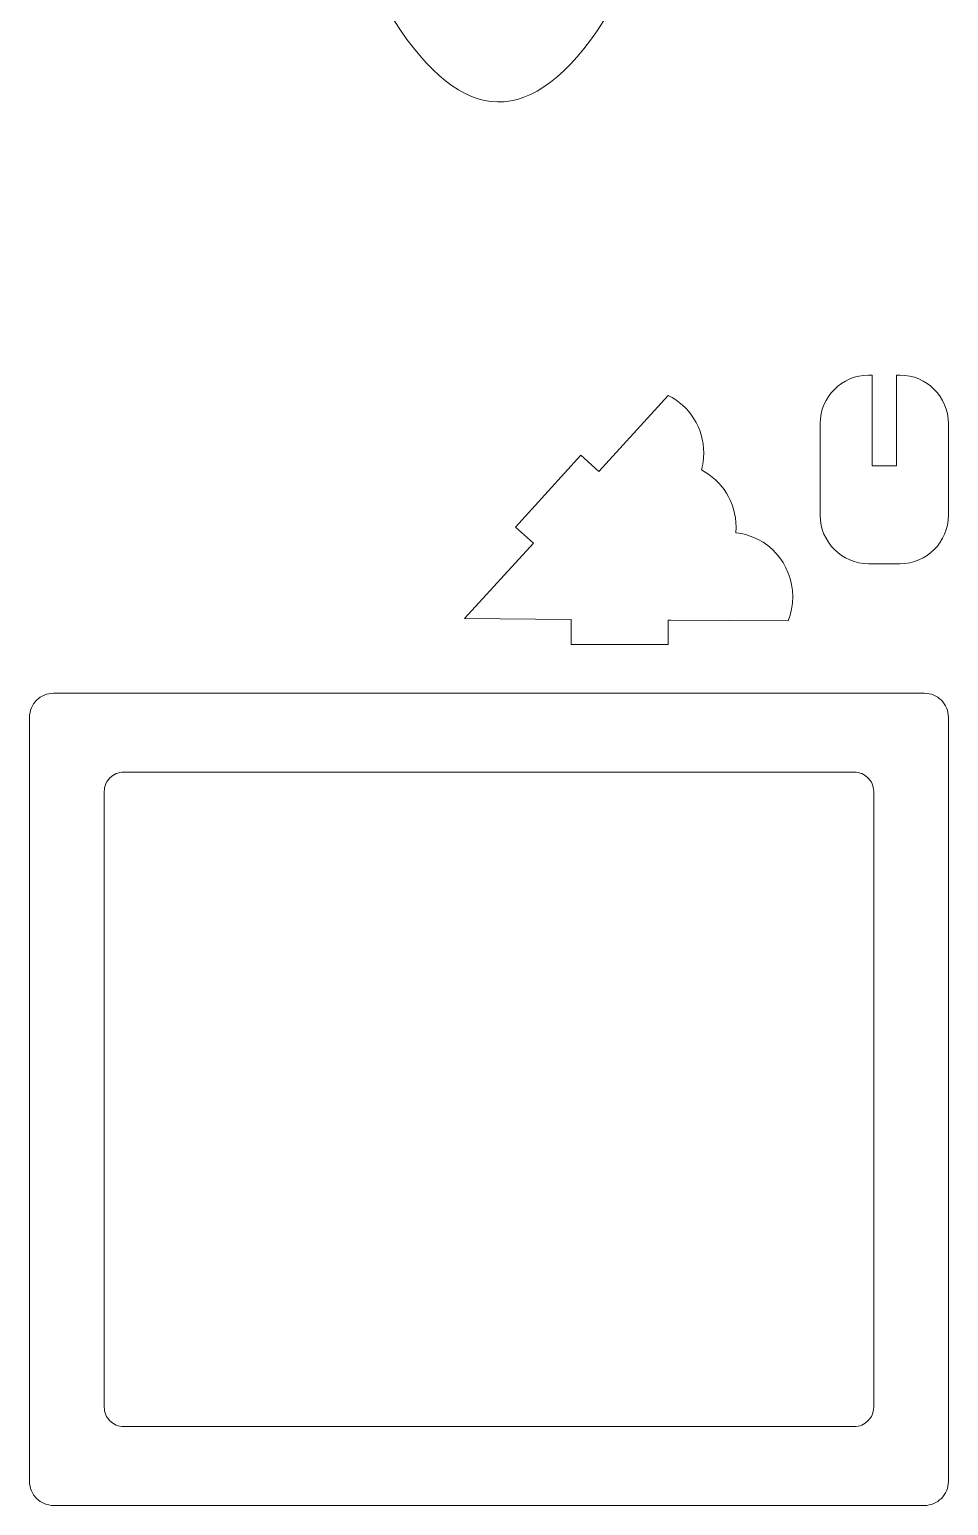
# Model space of a CAD drawing. Header units: millimetres. Extents: x -580 to 580, y -723 to 723.
# Drawn here: x -580.1 to -475.4, y 417.4 to 585.8 of the extents above; entities that cross this region are included whole.
import ezdxf

# ---------------------------------------------------------------- set-up
doc = ezdxf.new("R2010")
doc.units = ezdxf.units.MM
doc.header["$MEASUREMENT"] = 0
doc.layers.add('Camada 1', color=7, linetype='Continuous')

msp = doc.modelspace()

# ---------------------------------------------------------------- linework, layer by layer
at = {"layer": 'Camada 1', "color": 250, "lineweight": 9}
for points, knots in [([(-547.2258, 586.7767), (-547.2258, 586.7767), (-547.2258, 692.1371), (-547.2258, 692.1371), (-547.2258, 692.1371), (-547.2258, 692.1371), (-505.2765, 692.1371), (-505.2765, 692.1371), (-505.2765, 692.1371), (-505.2765, 692.1371), (-505.2765, 586.7767), (-505.2765, 586.7767), (-505.2765, 586.7767), (-505.2765, 586.7767), (-514.666, 586.7767), (-514.666, 586.7767), (-514.666, 586.7767), (-514.666, 586.7767), (-515.432, 585.633), (-515.432, 585.633), (-515.432, 585.633), (-515.432, 585.633), (-516.1967, 584.5659), (-516.1967, 584.5659), (-516.1967, 584.5659), (-516.1967, 584.5659), (-516.9602, 583.5749), (-516.9602, 583.5749), (-516.9602, 583.5749), (-516.9602, 583.5749), (-517.7224, 582.6601), (-517.7224, 582.6601), (-517.7224, 582.6601), (-517.7224, 582.6601), (-518.4832, 581.8209), (-518.4832, 581.8209), (-518.4832, 581.8209), (-518.4832, 581.8209), (-519.2429, 581.0572), (-519.2429, 581.0572), (-519.2429, 581.0572), (-519.2429, 581.0572), (-520.0014, 580.3687), (-520.0014, 580.3687), (-520.0014, 580.3687), (-520.0014, 580.3687), (-520.7584, 579.7551), (-520.7584, 579.7551), (-520.7584, 579.7551), (-520.7584, 579.7551), (-521.5144, 579.216), (-521.5144, 579.216), (-521.5144, 579.216), (-521.5144, 579.216), (-522.2691, 578.7513), (-522.2691, 578.7513), (-522.2691, 578.7513), (-522.2691, 578.7513), (-523.0224, 578.3608), (-523.0224, 578.3608), (-523.0224, 578.3608), (-523.0224, 578.3608), (-523.7747, 578.044), (-523.7747, 578.044), (-523.7747, 578.044), (-523.7747, 578.044), (-524.5256, 577.8006), (-524.5256, 577.8006), (-524.5256, 577.8006), (-524.5256, 577.8006), (-525.2754, 577.6305), (-525.2754, 577.6305), (-525.2754, 577.6305), (-525.2754, 577.6305), (-526.0238, 577.5334), (-526.0238, 577.5334), (-526.0238, 577.5334), (-526.0238, 577.5334), (-526.7711, 577.509), (-526.7711, 577.509), (-526.7711, 577.509), (-526.7711, 577.509), (-527.5172, 577.5569), (-527.5172, 577.5569), (-527.5172, 577.5569), (-527.5172, 577.5569), (-528.2621, 577.677), (-528.2621, 577.677), (-528.2621, 577.677), (-528.2621, 577.677), (-529.0058, 577.869), (-529.0058, 577.869), (-529.0058, 577.869), (-529.0058, 577.869), (-529.7483, 578.1325), (-529.7483, 578.1325), (-529.7483, 578.1325), (-529.7483, 578.1325), (-530.4896, 578.4673), (-530.4896, 578.4673), (-530.4896, 578.4673), (-530.4896, 578.4673), (-531.2297, 578.8731), (-531.2297, 578.8731), (-531.2297, 578.8731), (-531.2297, 578.8731), (-531.9687, 579.3497), (-531.9687, 579.3497), (-531.9687, 579.3497), (-531.9687, 579.3497), (-532.7065, 579.8968), (-532.7065, 579.8968), (-532.7065, 579.8968), (-532.7065, 579.8968), (-533.4431, 580.514), (-533.4431, 580.514), (-533.4431, 580.514), (-533.4431, 580.514), (-534.1785, 581.2012), (-534.1785, 581.2012), (-534.1785, 581.2012), (-534.1785, 581.2012), (-534.9128, 581.9579), (-534.9128, 581.9579), (-534.9128, 581.9579), (-534.9128, 581.9579), (-535.6459, 582.7841), (-535.6459, 582.7841), (-535.6459, 582.7841), (-535.6459, 582.7841), (-536.3779, 583.6793), (-536.3779, 583.6793), (-536.3779, 583.6793), (-536.3779, 583.6793), (-537.1087, 584.6433), (-537.1087, 584.6433), (-537.1087, 584.6433), (-537.1087, 584.6433), (-537.8384, 585.6759), (-537.8384, 585.6759), (-537.8384, 585.6759), (-537.8384, 585.6759), (-538.5669, 586.7767), (-538.5669, 586.7767), (-538.5669, 586.7767), (-538.5669, 586.7767), (-547.2258, 586.7767), (-547.2258, 586.7767), (-547.2258, 586.7767), (-547.2258, 586.7767), (-547.2258, 586.7767), (-547.2258, 586.7767)], [0, 0, 0, 0, 0.02564103, 0.02564103, 0.02564103, 0.02564103, 0.05128205, 0.05128205, 0.05128205, 0.05128205, 0.07692308, 0.07692308, 0.07692308, 0.07692308, 0.1025641, 0.1025641, 0.1025641, 0.1025641, 0.12820513, 0.12820513, 0.12820513, 0.12820513, 0.15384615, 0.15384615, 0.15384615, 0.15384615, 0.17948718, 0.17948718, 0.17948718, 0.17948718, 0.20512821, 0.20512821, 0.20512821, 0.20512821, 0.23076923, 0.23076923, 0.23076923, 0.23076923, 0.25641026, 0.25641026, 0.25641026, 0.25641026, 0.28205128, 0.28205128, 0.28205128, 0.28205128, 0.30769231, 0.30769231, 0.30769231, 0.30769231, 0.33333333, 0.33333333, 0.33333333, 0.33333333, 0.35897436, 0.35897436, 0.35897436, 0.35897436, 0.38461538, 0.38461538, 0.38461538, 0.38461538, 0.41025641, 0.41025641, 0.41025641, 0.41025641, 0.43589744, 0.43589744, 0.43589744, 0.43589744, 0.46153846, 0.46153846, 0.46153846, 0.46153846, 0.48717949, 0.48717949, 0.48717949, 0.48717949, 0.51282051, 0.51282051, 0.51282051, 0.51282051, 0.53846154, 0.53846154, 0.53846154, 0.53846154, 0.56410256, 0.56410256, 0.56410256, 0.56410256, 0.58974359, 0.58974359, 0.58974359, 0.58974359, 0.61538462, 0.61538462, 0.61538462, 0.61538462, 0.64102564, 0.64102564, 0.64102564, 0.64102564, 0.66666667, 0.66666667, 0.66666667, 0.66666667, 0.69230769, 0.69230769, 0.69230769, 0.69230769, 0.71794872, 0.71794872, 0.71794872, 0.71794872, 0.74358974, 0.74358974, 0.74358974, 0.74358974, 0.76923077, 0.76923077, 0.76923077, 0.76923077, 0.79487179, 0.79487179, 0.79487179, 0.79487179, 0.82051282, 0.82051282, 0.82051282, 0.82051282, 0.84615385, 0.84615385, 0.84615385, 0.84615385, 0.87179487, 0.87179487, 0.87179487, 0.87179487, 0.8974359, 0.8974359, 0.8974359, 0.8974359, 0.92307692, 0.92307692, 0.92307692, 0.92307692, 0.94871795, 0.94871795, 0.94871795, 0.94871795, 1, 1, 1, 1]), ([(-480.8996, 546.3525), (-480.8996, 546.3525), (-481.3028, 546.3525), (-481.3028, 546.3525), (-481.3028, 546.3525), (-481.3028, 546.3525), (-481.3028, 536.0156), (-481.3028, 536.0156), (-481.3028, 536.0156), (-481.3028, 536.0156), (-484.0681, 536.0156), (-484.0681, 536.0156), (-484.0681, 536.0156), (-484.0681, 536.0156), (-484.0681, 546.3525), (-484.0681, 546.3525), (-484.0681, 546.3525), (-484.0681, 546.3525), (-484.4719, 546.3525), (-484.4719, 546.3525), (-484.4719, 546.3525), (-484.4719, 546.3525), (-485.0352, 546.3238), (-485.0352, 546.3238), (-485.0352, 546.3238), (-485.0352, 546.3238), (-485.5829, 546.2396), (-485.5829, 546.2396), (-485.5829, 546.2396), (-485.5829, 546.2396), (-486.1118, 546.1028), (-486.1118, 546.1028), (-486.1118, 546.1028), (-486.1118, 546.1028), (-486.6193, 545.916), (-486.6193, 545.916), (-486.6193, 545.916), (-486.6193, 545.916), (-487.1025, 545.6824), (-487.1025, 545.6824), (-487.1025, 545.6824), (-487.1025, 545.6824), (-487.5586, 545.4046), (-487.5586, 545.4046), (-487.5586, 545.4046), (-487.5586, 545.4046), (-487.9846, 545.0854), (-487.9846, 545.0854), (-487.9846, 545.0854), (-487.9846, 545.0854), (-488.3779, 544.7278), (-488.3779, 544.7278), (-488.3779, 544.7278), (-488.3779, 544.7278), (-488.7356, 544.3345), (-488.7356, 544.3345), (-488.7356, 544.3345), (-488.7356, 544.3345), (-489.0546, 543.9085), (-489.0546, 543.9085), (-489.0546, 543.9085), (-489.0546, 543.9085), (-489.3325, 543.4525), (-489.3325, 543.4525), (-489.3325, 543.4525), (-489.3325, 543.4525), (-489.5662, 542.9693), (-489.5662, 542.9693), (-489.5662, 542.9693), (-489.5662, 542.9693), (-489.7528, 542.4617), (-489.7528, 542.4617), (-489.7528, 542.4617), (-489.7528, 542.4617), (-489.8897, 541.9328), (-489.8897, 541.9328), (-489.8897, 541.9328), (-489.8897, 541.9328), (-489.9739, 541.3852), (-489.9739, 541.3852), (-489.9739, 541.3852), (-489.9739, 541.3852), (-490.0026, 540.8218), (-490.0026, 540.8218), (-490.0026, 540.8218), (-490.0026, 540.8218), (-490.0026, 530.3721), (-490.0026, 530.3721), (-490.0026, 530.3721), (-490.0026, 530.3721), (-489.9739, 529.8087), (-489.9739, 529.8087), (-489.9739, 529.8087), (-489.9739, 529.8087), (-489.8897, 529.261), (-489.8897, 529.261), (-489.8897, 529.261), (-489.8897, 529.261), (-489.7528, 528.7321), (-489.7528, 528.7321), (-489.7528, 528.7321), (-489.7528, 528.7321), (-489.5662, 528.2246), (-489.5662, 528.2246), (-489.5662, 528.2246), (-489.5662, 528.2246), (-489.3325, 527.7414), (-489.3325, 527.7414), (-489.3325, 527.7414), (-489.3325, 527.7414), (-489.0546, 527.2853), (-489.0546, 527.2853), (-489.0546, 527.2853), (-489.0546, 527.2853), (-488.7356, 526.8592), (-488.7356, 526.8592), (-488.7356, 526.8592), (-488.7356, 526.8592), (-488.3779, 526.466), (-488.3779, 526.466), (-488.3779, 526.466), (-488.3779, 526.466), (-487.9846, 526.1083), (-487.9846, 526.1083), (-487.9846, 526.1083), (-487.9846, 526.1083), (-487.5586, 525.7892), (-487.5586, 525.7892), (-487.5586, 525.7892), (-487.5586, 525.7892), (-487.1025, 525.5114), (-487.1025, 525.5114), (-487.1025, 525.5114), (-487.1025, 525.5114), (-486.6193, 525.2777), (-486.6193, 525.2777), (-486.6193, 525.2777), (-486.6193, 525.2777), (-486.1118, 525.0911), (-486.1118, 525.0911), (-486.1118, 525.0911), (-486.1118, 525.0911), (-485.5829, 524.9542), (-485.5829, 524.9542), (-485.5829, 524.9542), (-485.5829, 524.9542), (-485.0352, 524.87), (-485.0352, 524.87), (-485.0352, 524.87), (-485.0352, 524.87), (-484.4719, 524.8414), (-484.4719, 524.8414), (-484.4719, 524.8414), (-484.4719, 524.8414), (-480.8996, 524.8414), (-480.8996, 524.8414), (-480.8996, 524.8414), (-480.8996, 524.8414), (-480.3362, 524.87), (-480.3362, 524.87), (-480.3362, 524.87), (-480.3362, 524.87), (-479.7886, 524.9542), (-479.7886, 524.9542), (-479.7886, 524.9542), (-479.7886, 524.9542), (-479.2596, 525.0911), (-479.2596, 525.0911), (-479.2596, 525.0911), (-479.2596, 525.0911), (-478.7521, 525.2777), (-478.7521, 525.2777), (-478.7521, 525.2777), (-478.7521, 525.2777), (-478.269, 525.5114), (-478.269, 525.5114), (-478.269, 525.5114), (-478.269, 525.5114), (-477.8129, 525.7892), (-477.8129, 525.7892), (-477.8129, 525.7892), (-477.8129, 525.7892), (-477.3868, 526.1083), (-477.3868, 526.1083), (-477.3868, 526.1083), (-477.3868, 526.1083), (-476.9935, 526.466), (-476.9935, 526.466), (-476.9935, 526.466), (-476.9935, 526.466), (-476.636, 526.8592), (-476.636, 526.8592), (-476.636, 526.8592), (-476.636, 526.8592), (-476.3168, 527.2853), (-476.3168, 527.2853), (-476.3168, 527.2853), (-476.3168, 527.2853), (-476.039, 527.7414), (-476.039, 527.7414), (-476.039, 527.7414), (-476.039, 527.7414), (-475.8053, 528.2246), (-475.8053, 528.2246), (-475.8053, 528.2246), (-475.8053, 528.2246), (-475.6186, 528.7321), (-475.6186, 528.7321), (-475.6186, 528.7321), (-475.6186, 528.7321), (-475.4818, 529.261), (-475.4818, 529.261), (-475.4818, 529.261), (-475.4818, 529.261), (-475.3976, 529.8087), (-475.3976, 529.8087), (-475.3976, 529.8087), (-475.3976, 529.8087), (-475.3689, 530.3721), (-475.3689, 530.3721), (-475.3689, 530.3721), (-475.3689, 530.3721), (-475.3689, 540.8218), (-475.3689, 540.8218), (-475.3689, 540.8218), (-475.3689, 540.8218), (-475.3976, 541.3852), (-475.3976, 541.3852), (-475.3976, 541.3852), (-475.3976, 541.3852), (-475.4818, 541.9328), (-475.4818, 541.9328), (-475.4818, 541.9328), (-475.4818, 541.9328), (-475.6186, 542.4617), (-475.6186, 542.4617), (-475.6186, 542.4617), (-475.6186, 542.4617), (-475.8053, 542.9693), (-475.8053, 542.9693), (-475.8053, 542.9693), (-475.8053, 542.9693), (-476.039, 543.4525), (-476.039, 543.4525), (-476.039, 543.4525), (-476.039, 543.4525), (-476.3168, 543.9085), (-476.3168, 543.9085), (-476.3168, 543.9085), (-476.3168, 543.9085), (-476.636, 544.3345), (-476.636, 544.3345), (-476.636, 544.3345), (-476.636, 544.3345), (-476.9935, 544.7278), (-476.9935, 544.7278), (-476.9935, 544.7278), (-476.9935, 544.7278), (-477.3868, 545.0854), (-477.3868, 545.0854), (-477.3868, 545.0854), (-477.3868, 545.0854), (-477.8129, 545.4046), (-477.8129, 545.4046), (-477.8129, 545.4046), (-477.8129, 545.4046), (-478.269, 545.6824), (-478.269, 545.6824), (-478.269, 545.6824), (-478.269, 545.6824), (-478.7521, 545.916), (-478.7521, 545.916), (-478.7521, 545.916), (-478.7521, 545.916), (-479.2596, 546.1028), (-479.2596, 546.1028), (-479.2596, 546.1028), (-479.2596, 546.1028), (-479.7886, 546.2396), (-479.7886, 546.2396), (-479.7886, 546.2396), (-479.7886, 546.2396), (-480.3362, 546.3238), (-480.3362, 546.3238), (-480.3362, 546.3238), (-480.3362, 546.3238), (-480.8996, 546.3525), (-480.8996, 546.3525), (-480.8996, 546.3525), (-480.8996, 546.3525), (-480.8996, 546.3525), (-480.8996, 546.3525)], [0, 0, 0, 0, 0.01351351, 0.01351351, 0.01351351, 0.01351351, 0.02702703, 0.02702703, 0.02702703, 0.02702703, 0.04054054, 0.04054054, 0.04054054, 0.04054054, 0.05405405, 0.05405405, 0.05405405, 0.05405405, 0.06756757, 0.06756757, 0.06756757, 0.06756757, 0.08108108, 0.08108108, 0.08108108, 0.08108108, 0.09459459, 0.09459459, 0.09459459, 0.09459459, 0.10810811, 0.10810811, 0.10810811, 0.10810811, 0.12162162, 0.12162162, 0.12162162, 0.12162162, 0.13513514, 0.13513514, 0.13513514, 0.13513514, 0.14864865, 0.14864865, 0.14864865, 0.14864865, 0.16216216, 0.16216216, 0.16216216, 0.16216216, 0.17567568, 0.17567568, 0.17567568, 0.17567568, 0.18918919, 0.18918919, 0.18918919, 0.18918919, 0.2027027, 0.2027027, 0.2027027, 0.2027027, 0.21621622, 0.21621622, 0.21621622, 0.21621622, 0.22972973, 0.22972973, 0.22972973, 0.22972973, 0.24324324, 0.24324324, 0.24324324, 0.24324324, 0.25675676, 0.25675676, 0.25675676, 0.25675676, 0.27027027, 0.27027027, 0.27027027, 0.27027027, 0.28378378, 0.28378378, 0.28378378, 0.28378378, 0.2972973, 0.2972973, 0.2972973, 0.2972973, 0.31081081, 0.31081081, 0.31081081, 0.31081081, 0.32432432, 0.32432432, 0.32432432, 0.32432432, 0.33783784, 0.33783784, 0.33783784, 0.33783784, 0.35135135, 0.35135135, 0.35135135, 0.35135135, 0.36486486, 0.36486486, 0.36486486, 0.36486486, 0.37837838, 0.37837838, 0.37837838, 0.37837838, 0.39189189, 0.39189189, 0.39189189, 0.39189189, 0.40540541, 0.40540541, 0.40540541, 0.40540541, 0.41891892, 0.41891892, 0.41891892, 0.41891892, 0.43243243, 0.43243243, 0.43243243, 0.43243243, 0.44594595, 0.44594595, 0.44594595, 0.44594595, 0.45945946, 0.45945946, 0.45945946, 0.45945946, 0.47297297, 0.47297297, 0.47297297, 0.47297297, 0.48648649, 0.48648649, 0.48648649, 0.48648649, 0.5, 0.5, 0.5, 0.5, 0.51351351, 0.51351351, 0.51351351, 0.51351351, 0.52702703, 0.52702703, 0.52702703, 0.52702703, 0.54054054, 0.54054054, 0.54054054, 0.54054054, 0.55405405, 0.55405405, 0.55405405, 0.55405405, 0.56756757, 0.56756757, 0.56756757, 0.56756757, 0.58108108, 0.58108108, 0.58108108, 0.58108108, 0.59459459, 0.59459459, 0.59459459, 0.59459459, 0.60810811, 0.60810811, 0.60810811, 0.60810811, 0.62162162, 0.62162162, 0.62162162, 0.62162162, 0.63513514, 0.63513514, 0.63513514, 0.63513514, 0.64864865, 0.64864865, 0.64864865, 0.64864865, 0.66216216, 0.66216216, 0.66216216, 0.66216216, 0.67567568, 0.67567568, 0.67567568, 0.67567568, 0.68918919, 0.68918919, 0.68918919, 0.68918919, 0.7027027, 0.7027027, 0.7027027, 0.7027027, 0.71621622, 0.71621622, 0.71621622, 0.71621622, 0.72972973, 0.72972973, 0.72972973, 0.72972973, 0.74324324, 0.74324324, 0.74324324, 0.74324324, 0.75675676, 0.75675676, 0.75675676, 0.75675676, 0.77027027, 0.77027027, 0.77027027, 0.77027027, 0.78378378, 0.78378378, 0.78378378, 0.78378378, 0.7972973, 0.7972973, 0.7972973, 0.7972973, 0.81081081, 0.81081081, 0.81081081, 0.81081081, 0.82432432, 0.82432432, 0.82432432, 0.82432432, 0.83783784, 0.83783784, 0.83783784, 0.83783784, 0.85135135, 0.85135135, 0.85135135, 0.85135135, 0.86486486, 0.86486486, 0.86486486, 0.86486486, 0.87837838, 0.87837838, 0.87837838, 0.87837838, 0.89189189, 0.89189189, 0.89189189, 0.89189189, 0.90540541, 0.90540541, 0.90540541, 0.90540541, 0.91891892, 0.91891892, 0.91891892, 0.91891892, 0.93243243, 0.93243243, 0.93243243, 0.93243243, 0.94594595, 0.94594595, 0.94594595, 0.94594595, 0.95945946, 0.95945946, 0.95945946, 0.95945946, 0.97297297, 0.97297297, 0.97297297, 0.97297297, 1, 1, 1, 1]), ([(-507.3117, 515.6308), (-507.3117, 515.6308), (-518.3731, 515.6308), (-518.3731, 515.6308), (-518.3731, 515.6308), (-518.3731, 515.6308), (-518.3731, 518.5034), (-518.3731, 518.5034), (-518.3731, 518.5034), (-518.3731, 518.5034), (-530.5682, 518.5908), (-530.5682, 518.5908), (-530.5682, 518.5908), (-530.5682, 518.5908), (-522.7037, 527.201), (-522.7037, 527.201), (-522.7037, 527.201), (-522.7037, 527.201), (-524.7185, 529.0306), (-524.7185, 529.0306), (-524.7185, 529.0306), (-524.7185, 529.0306), (-517.2825, 537.2199), (-517.2825, 537.2199), (-517.2825, 537.2199), (-517.2825, 537.2199), (-515.2433, 535.3682), (-515.2433, 535.3682), (-515.2433, 535.3682), (-515.2433, 535.3682), (-507.3272, 544.0359), (-507.3272, 544.0359), (-507.3272, 544.0359), (-507.3272, 544.0359), (-506.8865, 543.7983), (-506.8865, 543.7983), (-506.8865, 543.7983), (-506.8865, 543.7983), (-506.4645, 543.5312), (-506.4645, 543.5312), (-506.4645, 543.5312), (-506.4645, 543.5312), (-506.0628, 543.2359), (-506.0628, 543.2359), (-506.0628, 543.2359), (-506.0628, 543.2359), (-505.6824, 542.9139), (-505.6824, 542.9139), (-505.6824, 542.9139), (-505.6824, 542.9139), (-505.3248, 542.5665), (-505.3248, 542.5665), (-505.3248, 542.5665), (-505.3248, 542.5665), (-504.9913, 542.195), (-504.9913, 542.195), (-504.9913, 542.195), (-504.9913, 542.195), (-504.6832, 541.8008), (-504.6832, 541.8008), (-504.6832, 541.8008), (-504.6832, 541.8008), (-504.402, 541.3853), (-504.402, 541.3853), (-504.402, 541.3853), (-504.402, 541.3853), (-504.1488, 540.9496), (-504.1488, 540.9496), (-504.1488, 540.9496), (-504.1488, 540.9496), (-503.9251, 540.4954), (-503.9251, 540.4954), (-503.9251, 540.4954), (-503.9251, 540.4954), (-503.7322, 540.0238), (-503.7322, 540.0238), (-503.7322, 540.0238), (-503.7322, 540.0238), (-503.5713, 539.5362), (-503.5713, 539.5362), (-503.5713, 539.5362), (-503.5713, 539.5362), (-503.4438, 539.034), (-503.4438, 539.034), (-503.4438, 539.034), (-503.4438, 539.034), (-503.3512, 538.5186), (-503.3512, 538.5186), (-503.3512, 538.5186), (-503.3512, 538.5186), (-503.2946, 537.9912), (-503.2946, 537.9912), (-503.2946, 537.9912), (-503.2946, 537.9912), (-503.2754, 537.4533), (-503.2754, 537.4533), (-503.2754, 537.4533), (-503.2754, 537.4533), (-503.2915, 536.9604), (-503.2915, 536.9604), (-503.2915, 536.9604), (-503.2915, 536.9604), (-503.3389, 536.4765), (-503.3389, 536.4765), (-503.3389, 536.4765), (-503.3389, 536.4765), (-503.4168, 536.0023), (-503.4168, 536.0023), (-503.4168, 536.0023), (-503.4168, 536.0023), (-503.5243, 535.5391), (-503.5243, 535.5391), (-503.5243, 535.5391), (-503.5243, 535.5391), (-503.0958, 535.2977), (-503.0958, 535.2977), (-503.0958, 535.2977), (-503.0958, 535.2977), (-502.6857, 535.0281), (-502.6857, 535.0281), (-502.6857, 535.0281), (-502.6857, 535.0281), (-502.2954, 534.7317), (-502.2954, 534.7317), (-502.2954, 534.7317), (-502.2954, 534.7317), (-501.926, 534.4097), (-501.926, 534.4097), (-501.926, 534.4097), (-501.926, 534.4097), (-501.5791, 534.0633), (-501.5791, 534.0633), (-501.5791, 534.0633), (-501.5791, 534.0633), (-501.2556, 533.6941), (-501.2556, 533.6941), (-501.2556, 533.6941), (-501.2556, 533.6941), (-500.9569, 533.303), (-500.9569, 533.303), (-500.9569, 533.303), (-500.9569, 533.303), (-500.6845, 532.8915), (-500.6845, 532.8915), (-500.6845, 532.8915), (-500.6845, 532.8915), (-500.4392, 532.4608), (-500.4392, 532.4608), (-500.4392, 532.4608), (-500.4392, 532.4608), (-500.2226, 532.0122), (-500.2226, 532.0122), (-500.2226, 532.0122), (-500.2226, 532.0122), (-500.0358, 531.5471), (-500.0358, 531.5471), (-500.0358, 531.5471), (-500.0358, 531.5471), (-499.8801, 531.0666), (-499.8801, 531.0666), (-499.8801, 531.0666), (-499.8801, 531.0666), (-499.757, 530.5721), (-499.757, 530.5721), (-499.757, 530.5721), (-499.757, 530.5721), (-499.6674, 530.0648), (-499.6674, 530.0648), (-499.6674, 530.0648), (-499.6674, 530.0648), (-499.6127, 529.5461), (-499.6127, 529.5461), (-499.6127, 529.5461), (-499.6127, 529.5461), (-499.5942, 529.0173), (-499.5942, 529.0173), (-499.5942, 529.0173), (-499.5942, 529.0173), (-499.6218, 528.3724), (-499.6218, 528.3724), (-499.6218, 528.3724), (-499.6218, 528.3724), (-498.9485, 528.2731), (-498.9485, 528.2731), (-498.9485, 528.2731), (-498.9485, 528.2731), (-498.2969, 528.1121), (-498.2969, 528.1121), (-498.2969, 528.1121), (-498.2969, 528.1121), (-497.6698, 527.8925), (-497.6698, 527.8925), (-497.6698, 527.8925), (-497.6698, 527.8925), (-497.0705, 527.6172), (-497.0705, 527.6172), (-497.0705, 527.6172), (-497.0705, 527.6172), (-496.5019, 527.2894), (-496.5019, 527.2894), (-496.5019, 527.2894), (-496.5019, 527.2894), (-495.9669, 526.9121), (-495.9669, 526.9121), (-495.9669, 526.9121), (-495.9669, 526.9121), (-495.4686, 526.4884), (-495.4686, 526.4884), (-495.4686, 526.4884), (-495.4686, 526.4884), (-495.0101, 526.0213), (-495.0101, 526.0213), (-495.0101, 526.0213), (-495.0101, 526.0213), (-494.5941, 525.514), (-494.5941, 525.514), (-494.5941, 525.514), (-494.5941, 525.514), (-494.2241, 524.9694), (-494.2241, 524.9694), (-494.2241, 524.9694), (-494.2241, 524.9694), (-493.9025, 524.3905), (-493.9025, 524.3905), (-493.9025, 524.3905), (-493.9025, 524.3905), (-493.6328, 523.7806), (-493.6328, 523.7806), (-493.6328, 523.7806), (-493.6328, 523.7806), (-493.4178, 523.1426), (-493.4178, 523.1426), (-493.4178, 523.1426), (-493.4178, 523.1426), (-493.2604, 522.4796), (-493.2604, 522.4796), (-493.2604, 522.4796), (-493.2604, 522.4796), (-493.1639, 521.7946), (-493.1639, 521.7946), (-493.1639, 521.7946), (-493.1639, 521.7946), (-493.131, 521.0907), (-493.131, 521.0907), (-493.131, 521.0907), (-493.131, 521.0907), (-493.1659, 520.3662), (-493.1659, 520.3662), (-493.1659, 520.3662), (-493.1659, 520.3662), (-493.2683, 519.6618), (-493.2683, 519.6618), (-493.2683, 519.6618), (-493.2683, 519.6618), (-493.435, 518.9808), (-493.435, 518.9808), (-493.435, 518.9808), (-493.435, 518.9808), (-493.6625, 518.327), (-493.6625, 518.327), (-493.6625, 518.327), (-493.6625, 518.327), (-507.0274, 518.4221), (-507.0274, 518.4221), (-507.0274, 518.4221), (-507.0274, 518.4221), (-507.3117, 518.4244), (-507.3117, 518.4244), (-507.3117, 518.4244), (-507.3117, 518.4244), (-507.3117, 515.6308), (-507.3117, 515.6308), (-507.3117, 515.6308), (-507.3117, 515.6308), (-507.3117, 515.6308), (-507.3117, 515.6308)], [0, 0, 0, 0, 0.01428571, 0.01428571, 0.01428571, 0.01428571, 0.02857143, 0.02857143, 0.02857143, 0.02857143, 0.04285714, 0.04285714, 0.04285714, 0.04285714, 0.05714286, 0.05714286, 0.05714286, 0.05714286, 0.07142857, 0.07142857, 0.07142857, 0.07142857, 0.08571429, 0.08571429, 0.08571429, 0.08571429, 0.1, 0.1, 0.1, 0.1, 0.11428571, 0.11428571, 0.11428571, 0.11428571, 0.12857143, 0.12857143, 0.12857143, 0.12857143, 0.14285714, 0.14285714, 0.14285714, 0.14285714, 0.15714286, 0.15714286, 0.15714286, 0.15714286, 0.17142857, 0.17142857, 0.17142857, 0.17142857, 0.18571429, 0.18571429, 0.18571429, 0.18571429, 0.2, 0.2, 0.2, 0.2, 0.21428571, 0.21428571, 0.21428571, 0.21428571, 0.22857143, 0.22857143, 0.22857143, 0.22857143, 0.24285714, 0.24285714, 0.24285714, 0.24285714, 0.25714286, 0.25714286, 0.25714286, 0.25714286, 0.27142857, 0.27142857, 0.27142857, 0.27142857, 0.28571429, 0.28571429, 0.28571429, 0.28571429, 0.3, 0.3, 0.3, 0.3, 0.31428571, 0.31428571, 0.31428571, 0.31428571, 0.32857143, 0.32857143, 0.32857143, 0.32857143, 0.34285714, 0.34285714, 0.34285714, 0.34285714, 0.35714286, 0.35714286, 0.35714286, 0.35714286, 0.37142857, 0.37142857, 0.37142857, 0.37142857, 0.38571429, 0.38571429, 0.38571429, 0.38571429, 0.4, 0.4, 0.4, 0.4, 0.41428571, 0.41428571, 0.41428571, 0.41428571, 0.42857143, 0.42857143, 0.42857143, 0.42857143, 0.44285714, 0.44285714, 0.44285714, 0.44285714, 0.45714286, 0.45714286, 0.45714286, 0.45714286, 0.47142857, 0.47142857, 0.47142857, 0.47142857, 0.48571429, 0.48571429, 0.48571429, 0.48571429, 0.5, 0.5, 0.5, 0.5, 0.51428571, 0.51428571, 0.51428571, 0.51428571, 0.52857143, 0.52857143, 0.52857143, 0.52857143, 0.54285714, 0.54285714, 0.54285714, 0.54285714, 0.55714286, 0.55714286, 0.55714286, 0.55714286, 0.57142857, 0.57142857, 0.57142857, 0.57142857, 0.58571429, 0.58571429, 0.58571429, 0.58571429, 0.6, 0.6, 0.6, 0.6, 0.61428571, 0.61428571, 0.61428571, 0.61428571, 0.62857143, 0.62857143, 0.62857143, 0.62857143, 0.64285714, 0.64285714, 0.64285714, 0.64285714, 0.65714286, 0.65714286, 0.65714286, 0.65714286, 0.67142857, 0.67142857, 0.67142857, 0.67142857, 0.68571429, 0.68571429, 0.68571429, 0.68571429, 0.7, 0.7, 0.7, 0.7, 0.71428571, 0.71428571, 0.71428571, 0.71428571, 0.72857143, 0.72857143, 0.72857143, 0.72857143, 0.74285714, 0.74285714, 0.74285714, 0.74285714, 0.75714286, 0.75714286, 0.75714286, 0.75714286, 0.77142857, 0.77142857, 0.77142857, 0.77142857, 0.78571429, 0.78571429, 0.78571429, 0.78571429, 0.8, 0.8, 0.8, 0.8, 0.81428571, 0.81428571, 0.81428571, 0.81428571, 0.82857143, 0.82857143, 0.82857143, 0.82857143, 0.84285714, 0.84285714, 0.84285714, 0.84285714, 0.85714286, 0.85714286, 0.85714286, 0.85714286, 0.87142857, 0.87142857, 0.87142857, 0.87142857, 0.88571429, 0.88571429, 0.88571429, 0.88571429, 0.9, 0.9, 0.9, 0.9, 0.91428571, 0.91428571, 0.91428571, 0.91428571, 0.92857143, 0.92857143, 0.92857143, 0.92857143, 0.94285714, 0.94285714, 0.94285714, 0.94285714, 0.95714286, 0.95714286, 0.95714286, 0.95714286, 0.97142857, 0.97142857, 0.97142857, 0.97142857, 1, 1, 1, 1]), ([(-475.3745, 507.3359), (-475.3745, 507.3359), (-475.3745, 420.1931), (-475.3745, 420.1931), (-475.3745, 420.1931), (-475.3745, 420.1931), (-475.3887, 419.9137), (-475.3887, 419.9137), (-475.3887, 419.9137), (-475.3887, 419.9137), (-475.4304, 419.642), (-475.4304, 419.642), (-475.4304, 419.642), (-475.4304, 419.642), (-475.4984, 419.3797), (-475.4984, 419.3797), (-475.4984, 419.3797), (-475.4984, 419.3797), (-475.5909, 419.1279), (-475.5909, 419.1279), (-475.5909, 419.1279), (-475.5909, 419.1279), (-475.7069, 418.8883), (-475.7069, 418.8883), (-475.7069, 418.8883), (-475.7069, 418.8883), (-475.8447, 418.6621), (-475.8447, 418.6621), (-475.8447, 418.6621), (-475.8447, 418.6621), (-476.003, 418.4508), (-476.003, 418.4508), (-476.003, 418.4508), (-476.003, 418.4508), (-476.1803, 418.2556), (-476.1803, 418.2556), (-476.1803, 418.2556), (-476.1803, 418.2556), (-476.3754, 418.0783), (-476.3754, 418.0783), (-476.3754, 418.0783), (-476.3754, 418.0783), (-476.5867, 417.92), (-476.5867, 417.92), (-476.5867, 417.92), (-476.5867, 417.92), (-476.8129, 417.7822), (-476.8129, 417.7822), (-476.8129, 417.7822), (-476.8129, 417.7822), (-477.0526, 417.6664), (-477.0526, 417.6664), (-477.0526, 417.6664), (-477.0526, 417.6664), (-477.3043, 417.5737), (-477.3043, 417.5737), (-477.3043, 417.5737), (-477.3043, 417.5737), (-477.5667, 417.5059), (-477.5667, 417.5059), (-477.5667, 417.5059), (-477.5667, 417.5059), (-477.8383, 417.4641), (-477.8383, 417.4641), (-477.8383, 417.4641), (-477.8383, 417.4641), (-478.1177, 417.4498), (-478.1177, 417.4498), (-478.1177, 417.4498), (-478.1177, 417.4498), (-577.4055, 417.4498), (-577.4055, 417.4498), (-577.4055, 417.4498), (-577.4055, 417.4498), (-577.6849, 417.4641), (-577.6849, 417.4641), (-577.6849, 417.4641), (-577.6849, 417.4641), (-577.9565, 417.5059), (-577.9565, 417.5059), (-577.9565, 417.5059), (-577.9565, 417.5059), (-578.2189, 417.5737), (-578.2189, 417.5737), (-578.2189, 417.5737), (-578.2189, 417.5737), (-578.4706, 417.6664), (-578.4706, 417.6664), (-578.4706, 417.6664), (-578.4706, 417.6664), (-578.7103, 417.7822), (-578.7103, 417.7822), (-578.7103, 417.7822), (-578.7103, 417.7822), (-578.9365, 417.92), (-578.9365, 417.92), (-578.9365, 417.92), (-578.9365, 417.92), (-579.1478, 418.0783), (-579.1478, 418.0783), (-579.1478, 418.0783), (-579.1478, 418.0783), (-579.3429, 418.2556), (-579.3429, 418.2556), (-579.3429, 418.2556), (-579.3429, 418.2556), (-579.5202, 418.4508), (-579.5202, 418.4508), (-579.5202, 418.4508), (-579.5202, 418.4508), (-579.6786, 418.6621), (-579.6786, 418.6621), (-579.6786, 418.6621), (-579.6786, 418.6621), (-579.8164, 418.8883), (-579.8164, 418.8883), (-579.8164, 418.8883), (-579.8164, 418.8883), (-579.9323, 419.1279), (-579.9323, 419.1279), (-579.9323, 419.1279), (-579.9323, 419.1279), (-580.0248, 419.3797), (-580.0248, 419.3797), (-580.0248, 419.3797), (-580.0248, 419.3797), (-580.0927, 419.642), (-580.0927, 419.642), (-580.0927, 419.642), (-580.0927, 419.642), (-580.1345, 419.9137), (-580.1345, 419.9137), (-580.1345, 419.9137), (-580.1345, 419.9137), (-580.1487, 420.1931), (-580.1487, 420.1931), (-580.1487, 420.1931), (-580.1487, 420.1931), (-580.1487, 507.3359), (-580.1487, 507.3359), (-580.1487, 507.3359), (-580.1487, 507.3359), (-580.1345, 507.6154), (-580.1345, 507.6154), (-580.1345, 507.6154), (-580.1345, 507.6154), (-580.0927, 507.8871), (-580.0927, 507.8871), (-580.0927, 507.8871), (-580.0927, 507.8871), (-580.0248, 508.1494), (-580.0248, 508.1494), (-580.0248, 508.1494), (-580.0248, 508.1494), (-579.9323, 508.4012), (-579.9323, 508.4012), (-579.9323, 508.4012), (-579.9323, 508.4012), (-579.8164, 508.6408), (-579.8164, 508.6408), (-579.8164, 508.6408), (-579.8164, 508.6408), (-579.6786, 508.867), (-579.6786, 508.867), (-579.6786, 508.867), (-579.6786, 508.867), (-579.5202, 509.0783), (-579.5202, 509.0783), (-579.5202, 509.0783), (-579.5202, 509.0783), (-579.3429, 509.2733), (-579.3429, 509.2733), (-579.3429, 509.2733), (-579.3429, 509.2733), (-579.1478, 509.4508), (-579.1478, 509.4508), (-579.1478, 509.4508), (-579.1478, 509.4508), (-578.9365, 509.6091), (-578.9365, 509.6091), (-578.9365, 509.6091), (-578.9365, 509.6091), (-578.7103, 509.7469), (-578.7103, 509.7469), (-578.7103, 509.7469), (-578.7103, 509.7469), (-578.4706, 509.8627), (-578.4706, 509.8627), (-578.4706, 509.8627), (-578.4706, 509.8627), (-578.2189, 509.9554), (-578.2189, 509.9554), (-578.2189, 509.9554), (-578.2189, 509.9554), (-577.9565, 510.0232), (-577.9565, 510.0232), (-577.9565, 510.0232), (-577.9565, 510.0232), (-577.6849, 510.065), (-577.6849, 510.065), (-577.6849, 510.065), (-577.6849, 510.065), (-577.4055, 510.0792), (-577.4055, 510.0792), (-577.4055, 510.0792), (-577.4055, 510.0792), (-478.1177, 510.0792), (-478.1177, 510.0792), (-478.1177, 510.0792), (-478.1177, 510.0792), (-477.8383, 510.065), (-477.8383, 510.065), (-477.8383, 510.065), (-477.8383, 510.065), (-477.5667, 510.0232), (-477.5667, 510.0232), (-477.5667, 510.0232), (-477.5667, 510.0232), (-477.3043, 509.9554), (-477.3043, 509.9554), (-477.3043, 509.9554), (-477.3043, 509.9554), (-477.0526, 509.8627), (-477.0526, 509.8627), (-477.0526, 509.8627), (-477.0526, 509.8627), (-476.8129, 509.7469), (-476.8129, 509.7469), (-476.8129, 509.7469), (-476.8129, 509.7469), (-476.5867, 509.6091), (-476.5867, 509.6091), (-476.5867, 509.6091), (-476.5867, 509.6091), (-476.3754, 509.4508), (-476.3754, 509.4508), (-476.3754, 509.4508), (-476.3754, 509.4508), (-476.1803, 509.2733), (-476.1803, 509.2733), (-476.1803, 509.2733), (-476.1803, 509.2733), (-476.003, 509.0783), (-476.003, 509.0783), (-476.003, 509.0783), (-476.003, 509.0783), (-475.8447, 508.867), (-475.8447, 508.867), (-475.8447, 508.867), (-475.8447, 508.867), (-475.7069, 508.6408), (-475.7069, 508.6408), (-475.7069, 508.6408), (-475.7069, 508.6408), (-475.5909, 508.4012), (-475.5909, 508.4012), (-475.5909, 508.4012), (-475.5909, 508.4012), (-475.4984, 508.1494), (-475.4984, 508.1494), (-475.4984, 508.1494), (-475.4984, 508.1494), (-475.4304, 507.8871), (-475.4304, 507.8871), (-475.4304, 507.8871), (-475.4304, 507.8871), (-475.3887, 507.6154), (-475.3887, 507.6154), (-475.3887, 507.6154), (-475.3887, 507.6154), (-475.3745, 507.3359), (-475.3745, 507.3359), (-475.3745, 507.3359), (-475.3745, 507.3359), (-475.3745, 507.3359), (-475.3745, 507.3359)], [0, 0, 0, 0, 0.01428571, 0.01428571, 0.01428571, 0.01428571, 0.02857143, 0.02857143, 0.02857143, 0.02857143, 0.04285714, 0.04285714, 0.04285714, 0.04285714, 0.05714286, 0.05714286, 0.05714286, 0.05714286, 0.07142857, 0.07142857, 0.07142857, 0.07142857, 0.08571429, 0.08571429, 0.08571429, 0.08571429, 0.1, 0.1, 0.1, 0.1, 0.11428571, 0.11428571, 0.11428571, 0.11428571, 0.12857143, 0.12857143, 0.12857143, 0.12857143, 0.14285714, 0.14285714, 0.14285714, 0.14285714, 0.15714286, 0.15714286, 0.15714286, 0.15714286, 0.17142857, 0.17142857, 0.17142857, 0.17142857, 0.18571429, 0.18571429, 0.18571429, 0.18571429, 0.2, 0.2, 0.2, 0.2, 0.21428571, 0.21428571, 0.21428571, 0.21428571, 0.22857143, 0.22857143, 0.22857143, 0.22857143, 0.24285714, 0.24285714, 0.24285714, 0.24285714, 0.25714286, 0.25714286, 0.25714286, 0.25714286, 0.27142857, 0.27142857, 0.27142857, 0.27142857, 0.28571429, 0.28571429, 0.28571429, 0.28571429, 0.3, 0.3, 0.3, 0.3, 0.31428571, 0.31428571, 0.31428571, 0.31428571, 0.32857143, 0.32857143, 0.32857143, 0.32857143, 0.34285714, 0.34285714, 0.34285714, 0.34285714, 0.35714286, 0.35714286, 0.35714286, 0.35714286, 0.37142857, 0.37142857, 0.37142857, 0.37142857, 0.38571429, 0.38571429, 0.38571429, 0.38571429, 0.4, 0.4, 0.4, 0.4, 0.41428571, 0.41428571, 0.41428571, 0.41428571, 0.42857143, 0.42857143, 0.42857143, 0.42857143, 0.44285714, 0.44285714, 0.44285714, 0.44285714, 0.45714286, 0.45714286, 0.45714286, 0.45714286, 0.47142857, 0.47142857, 0.47142857, 0.47142857, 0.48571429, 0.48571429, 0.48571429, 0.48571429, 0.5, 0.5, 0.5, 0.5, 0.51428571, 0.51428571, 0.51428571, 0.51428571, 0.52857143, 0.52857143, 0.52857143, 0.52857143, 0.54285714, 0.54285714, 0.54285714, 0.54285714, 0.55714286, 0.55714286, 0.55714286, 0.55714286, 0.57142857, 0.57142857, 0.57142857, 0.57142857, 0.58571429, 0.58571429, 0.58571429, 0.58571429, 0.6, 0.6, 0.6, 0.6, 0.61428571, 0.61428571, 0.61428571, 0.61428571, 0.62857143, 0.62857143, 0.62857143, 0.62857143, 0.64285714, 0.64285714, 0.64285714, 0.64285714, 0.65714286, 0.65714286, 0.65714286, 0.65714286, 0.67142857, 0.67142857, 0.67142857, 0.67142857, 0.68571429, 0.68571429, 0.68571429, 0.68571429, 0.7, 0.7, 0.7, 0.7, 0.71428571, 0.71428571, 0.71428571, 0.71428571, 0.72857143, 0.72857143, 0.72857143, 0.72857143, 0.74285714, 0.74285714, 0.74285714, 0.74285714, 0.75714286, 0.75714286, 0.75714286, 0.75714286, 0.77142857, 0.77142857, 0.77142857, 0.77142857, 0.78571429, 0.78571429, 0.78571429, 0.78571429, 0.8, 0.8, 0.8, 0.8, 0.81428571, 0.81428571, 0.81428571, 0.81428571, 0.82857143, 0.82857143, 0.82857143, 0.82857143, 0.84285714, 0.84285714, 0.84285714, 0.84285714, 0.85714286, 0.85714286, 0.85714286, 0.85714286, 0.87142857, 0.87142857, 0.87142857, 0.87142857, 0.88571429, 0.88571429, 0.88571429, 0.88571429, 0.9, 0.9, 0.9, 0.9, 0.91428571, 0.91428571, 0.91428571, 0.91428571, 0.92857143, 0.92857143, 0.92857143, 0.92857143, 0.94285714, 0.94285714, 0.94285714, 0.94285714, 0.95714286, 0.95714286, 0.95714286, 0.95714286, 0.97142857, 0.97142857, 0.97142857, 0.97142857, 1, 1, 1, 1])]:
    msp.add_open_spline(points, degree=3, knots=knots, dxfattribs=at)
at = {"layer": 'Camada 1', "color": 240, "lineweight": 9}
msp.add_open_spline([(-483.8968, 498.8695), (-483.8968, 498.8695), (-483.8968, 428.6595), (-483.8968, 428.6595), (-483.8968, 428.6595), (-483.8968, 428.6595), (-483.9082, 428.4344), (-483.9082, 428.4344), (-483.9082, 428.4344), (-483.9082, 428.4344), (-483.9418, 428.2155), (-483.9418, 428.2155), (-483.9418, 428.2155), (-483.9418, 428.2155), (-483.9966, 428.0042), (-483.9966, 428.0042), (-483.9966, 428.0042), (-483.9966, 428.0042), (-484.0712, 427.8013), (-484.0712, 427.8013), (-484.0712, 427.8013), (-484.0712, 427.8013), (-484.1645, 427.6083), (-484.1645, 427.6083), (-484.1645, 427.6083), (-484.1645, 427.6083), (-484.2755, 427.426), (-484.2755, 427.426), (-484.2755, 427.426), (-484.2755, 427.426), (-484.5459, 427.0986), (-484.5459, 427.0986), (-484.5459, 427.0986), (-484.5459, 427.0986), (-484.8733, 426.8281), (-484.8733, 426.8281), (-484.8733, 426.8281), (-484.8733, 426.8281), (-485.0555, 426.7172), (-485.0555, 426.7172), (-485.0555, 426.7172), (-485.0555, 426.7172), (-485.2486, 426.6238), (-485.2486, 426.6238), (-485.2486, 426.6238), (-485.2486, 426.6238), (-485.4513, 426.5492), (-485.4513, 426.5492), (-485.4513, 426.5492), (-485.4513, 426.5492), (-485.6628, 426.4946), (-485.6628, 426.4946), (-485.6628, 426.4946), (-485.6628, 426.4946), (-485.8817, 426.4609), (-485.8817, 426.4609), (-485.8817, 426.4609), (-485.8817, 426.4609), (-486.1068, 426.4494), (-486.1068, 426.4494), (-486.1068, 426.4494), (-486.1068, 426.4494), (-569.4164, 426.4494), (-569.4164, 426.4494), (-569.4164, 426.4494), (-569.4164, 426.4494), (-569.6416, 426.4609), (-569.6416, 426.4609), (-569.6416, 426.4609), (-569.6416, 426.4609), (-569.8604, 426.4946), (-569.8604, 426.4946), (-569.8604, 426.4946), (-569.8604, 426.4946), (-570.0718, 426.5492), (-570.0718, 426.5492), (-570.0718, 426.5492), (-570.0718, 426.5492), (-570.2745, 426.6238), (-570.2745, 426.6238), (-570.2745, 426.6238), (-570.2745, 426.6238), (-570.4676, 426.7172), (-570.4676, 426.7172), (-570.4676, 426.7172), (-570.4676, 426.7172), (-570.6499, 426.8281), (-570.6499, 426.8281), (-570.6499, 426.8281), (-570.6499, 426.8281), (-570.9773, 427.0986), (-570.9773, 427.0986), (-570.9773, 427.0986), (-570.9773, 427.0986), (-571.2477, 427.426), (-571.2477, 427.426), (-571.2477, 427.426), (-571.2477, 427.426), (-571.3588, 427.6083), (-571.3588, 427.6083), (-571.3588, 427.6083), (-571.3588, 427.6083), (-571.452, 427.8013), (-571.452, 427.8013), (-571.452, 427.8013), (-571.452, 427.8013), (-571.5267, 428.0042), (-571.5267, 428.0042), (-571.5267, 428.0042), (-571.5267, 428.0042), (-571.5814, 428.2155), (-571.5814, 428.2155), (-571.5814, 428.2155), (-571.5814, 428.2155), (-571.615, 428.4344), (-571.615, 428.4344), (-571.615, 428.4344), (-571.615, 428.4344), (-571.6264, 428.6595), (-571.6264, 428.6595), (-571.6264, 428.6595), (-571.6264, 428.6595), (-571.6264, 498.8695), (-571.6264, 498.8695), (-571.6264, 498.8695), (-571.6264, 498.8695), (-571.615, 499.0947), (-571.615, 499.0947), (-571.615, 499.0947), (-571.615, 499.0947), (-571.5814, 499.3136), (-571.5814, 499.3136), (-571.5814, 499.3136), (-571.5814, 499.3136), (-571.5267, 499.5249), (-571.5267, 499.5249), (-571.5267, 499.5249), (-571.5267, 499.5249), (-571.452, 499.7277), (-571.452, 499.7277), (-571.452, 499.7277), (-571.452, 499.7277), (-571.3588, 499.9208), (-571.3588, 499.9208), (-571.3588, 499.9208), (-571.3588, 499.9208), (-571.2477, 500.1031), (-571.2477, 500.1031), (-571.2477, 500.1031), (-571.2477, 500.1031), (-570.9773, 500.4305), (-570.9773, 500.4305), (-570.9773, 500.4305), (-570.9773, 500.4305), (-570.6499, 500.7009), (-570.6499, 500.7009), (-570.6499, 500.7009), (-570.6499, 500.7009), (-570.4676, 500.8119), (-570.4676, 500.8119), (-570.4676, 500.8119), (-570.4676, 500.8119), (-570.2745, 500.9053), (-570.2745, 500.9053), (-570.2745, 500.9053), (-570.2745, 500.9053), (-570.0718, 500.9799), (-570.0718, 500.9799), (-570.0718, 500.9799), (-570.0718, 500.9799), (-569.8604, 501.0345), (-569.8604, 501.0345), (-569.8604, 501.0345), (-569.8604, 501.0345), (-569.6416, 501.0682), (-569.6416, 501.0682), (-569.6416, 501.0682), (-569.6416, 501.0682), (-569.4164, 501.0796), (-569.4164, 501.0796), (-569.4164, 501.0796), (-569.4164, 501.0796), (-486.1068, 501.0796), (-486.1068, 501.0796), (-486.1068, 501.0796), (-486.1068, 501.0796), (-485.8817, 501.0682), (-485.8817, 501.0682), (-485.8817, 501.0682), (-485.8817, 501.0682), (-485.6628, 501.0345), (-485.6628, 501.0345), (-485.6628, 501.0345), (-485.6628, 501.0345), (-485.4513, 500.9799), (-485.4513, 500.9799), (-485.4513, 500.9799), (-485.4513, 500.9799), (-485.2486, 500.9053), (-485.2486, 500.9053), (-485.2486, 500.9053), (-485.2486, 500.9053), (-485.0555, 500.8119), (-485.0555, 500.8119), (-485.0555, 500.8119), (-485.0555, 500.8119), (-484.8733, 500.7009), (-484.8733, 500.7009), (-484.8733, 500.7009), (-484.8733, 500.7009), (-484.5459, 500.4305), (-484.5459, 500.4305), (-484.5459, 500.4305), (-484.5459, 500.4305), (-484.2755, 500.1031), (-484.2755, 500.1031), (-484.2755, 500.1031), (-484.2755, 500.1031), (-484.1645, 499.9208), (-484.1645, 499.9208), (-484.1645, 499.9208), (-484.1645, 499.9208), (-484.0712, 499.7277), (-484.0712, 499.7277), (-484.0712, 499.7277), (-484.0712, 499.7277), (-483.9966, 499.5249), (-483.9966, 499.5249), (-483.9966, 499.5249), (-483.9966, 499.5249), (-483.9418, 499.3136), (-483.9418, 499.3136), (-483.9418, 499.3136), (-483.9418, 499.3136), (-483.9082, 499.0947), (-483.9082, 499.0947), (-483.9082, 499.0947), (-483.9082, 499.0947), (-483.8968, 498.8695), (-483.8968, 498.8695), (-483.8968, 498.8695), (-483.8968, 498.8695), (-483.8968, 498.8695), (-483.8968, 498.8695)], degree=3, knots=[0, 0, 0, 0, 0.01612903, 0.01612903, 0.01612903, 0.01612903, 0.03225806, 0.03225806, 0.03225806, 0.03225806, 0.0483871, 0.0483871, 0.0483871, 0.0483871, 0.06451613, 0.06451613, 0.06451613, 0.06451613, 0.08064516, 0.08064516, 0.08064516, 0.08064516, 0.09677419, 0.09677419, 0.09677419, 0.09677419, 0.11290323, 0.11290323, 0.11290323, 0.11290323, 0.12903226, 0.12903226, 0.12903226, 0.12903226, 0.14516129, 0.14516129, 0.14516129, 0.14516129, 0.16129032, 0.16129032, 0.16129032, 0.16129032, 0.17741935, 0.17741935, 0.17741935, 0.17741935, 0.19354839, 0.19354839, 0.19354839, 0.19354839, 0.20967742, 0.20967742, 0.20967742, 0.20967742, 0.22580645, 0.22580645, 0.22580645, 0.22580645, 0.24193548, 0.24193548, 0.24193548, 0.24193548, 0.25806452, 0.25806452, 0.25806452, 0.25806452, 0.27419355, 0.27419355, 0.27419355, 0.27419355, 0.29032258, 0.29032258, 0.29032258, 0.29032258, 0.30645161, 0.30645161, 0.30645161, 0.30645161, 0.32258065, 0.32258065, 0.32258065, 0.32258065, 0.33870968, 0.33870968, 0.33870968, 0.33870968, 0.35483871, 0.35483871, 0.35483871, 0.35483871, 0.37096774, 0.37096774, 0.37096774, 0.37096774, 0.38709677, 0.38709677, 0.38709677, 0.38709677, 0.40322581, 0.40322581, 0.40322581, 0.40322581, 0.41935484, 0.41935484, 0.41935484, 0.41935484, 0.43548387, 0.43548387, 0.43548387, 0.43548387, 0.4516129, 0.4516129, 0.4516129, 0.4516129, 0.46774194, 0.46774194, 0.46774194, 0.46774194, 0.48387097, 0.48387097, 0.48387097, 0.48387097, 0.5, 0.5, 0.5, 0.5, 0.51612903, 0.51612903, 0.51612903, 0.51612903, 0.53225806, 0.53225806, 0.53225806, 0.53225806, 0.5483871, 0.5483871, 0.5483871, 0.5483871, 0.56451613, 0.56451613, 0.56451613, 0.56451613, 0.58064516, 0.58064516, 0.58064516, 0.58064516, 0.59677419, 0.59677419, 0.59677419, 0.59677419, 0.61290323, 0.61290323, 0.61290323, 0.61290323, 0.62903226, 0.62903226, 0.62903226, 0.62903226, 0.64516129, 0.64516129, 0.64516129, 0.64516129, 0.66129032, 0.66129032, 0.66129032, 0.66129032, 0.67741935, 0.67741935, 0.67741935, 0.67741935, 0.69354839, 0.69354839, 0.69354839, 0.69354839, 0.70967742, 0.70967742, 0.70967742, 0.70967742, 0.72580645, 0.72580645, 0.72580645, 0.72580645, 0.74193548, 0.74193548, 0.74193548, 0.74193548, 0.75806452, 0.75806452, 0.75806452, 0.75806452, 0.77419355, 0.77419355, 0.77419355, 0.77419355, 0.79032258, 0.79032258, 0.79032258, 0.79032258, 0.80645161, 0.80645161, 0.80645161, 0.80645161, 0.82258065, 0.82258065, 0.82258065, 0.82258065, 0.83870968, 0.83870968, 0.83870968, 0.83870968, 0.85483871, 0.85483871, 0.85483871, 0.85483871, 0.87096774, 0.87096774, 0.87096774, 0.87096774, 0.88709677, 0.88709677, 0.88709677, 0.88709677, 0.90322581, 0.90322581, 0.90322581, 0.90322581, 0.91935484, 0.91935484, 0.91935484, 0.91935484, 0.93548387, 0.93548387, 0.93548387, 0.93548387, 0.9516129, 0.9516129, 0.9516129, 0.9516129, 0.96774194, 0.96774194, 0.96774194, 0.96774194, 1, 1, 1, 1], dxfattribs=at)

doc.saveas('drawing.dxf')
